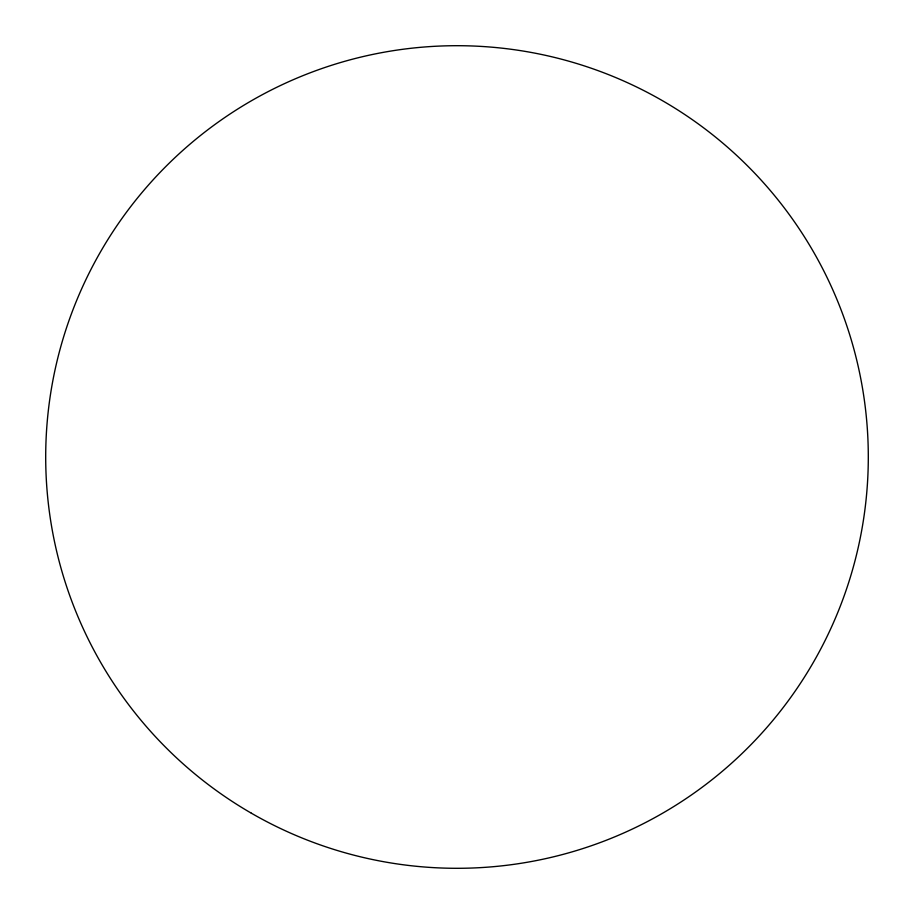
<?xml version="1.0" encoding="UTF-8"?>
<svg xmlns="http://www.w3.org/2000/svg" width="914" height="914" viewBox="0 0 914 914"><rect width="100%" height="100%" fill="white"/><g stroke="black" fill="none" stroke-linecap="round" stroke-linejoin="round"><path stroke-width="1.37" d="M251.35 813.197A411.3 411.3 0 0 0 868.3 457A411.3 411.3 0 0 0 251.35 100.803A411.3 411.3 0 0 0 251.35 813.197"/></g></svg>
